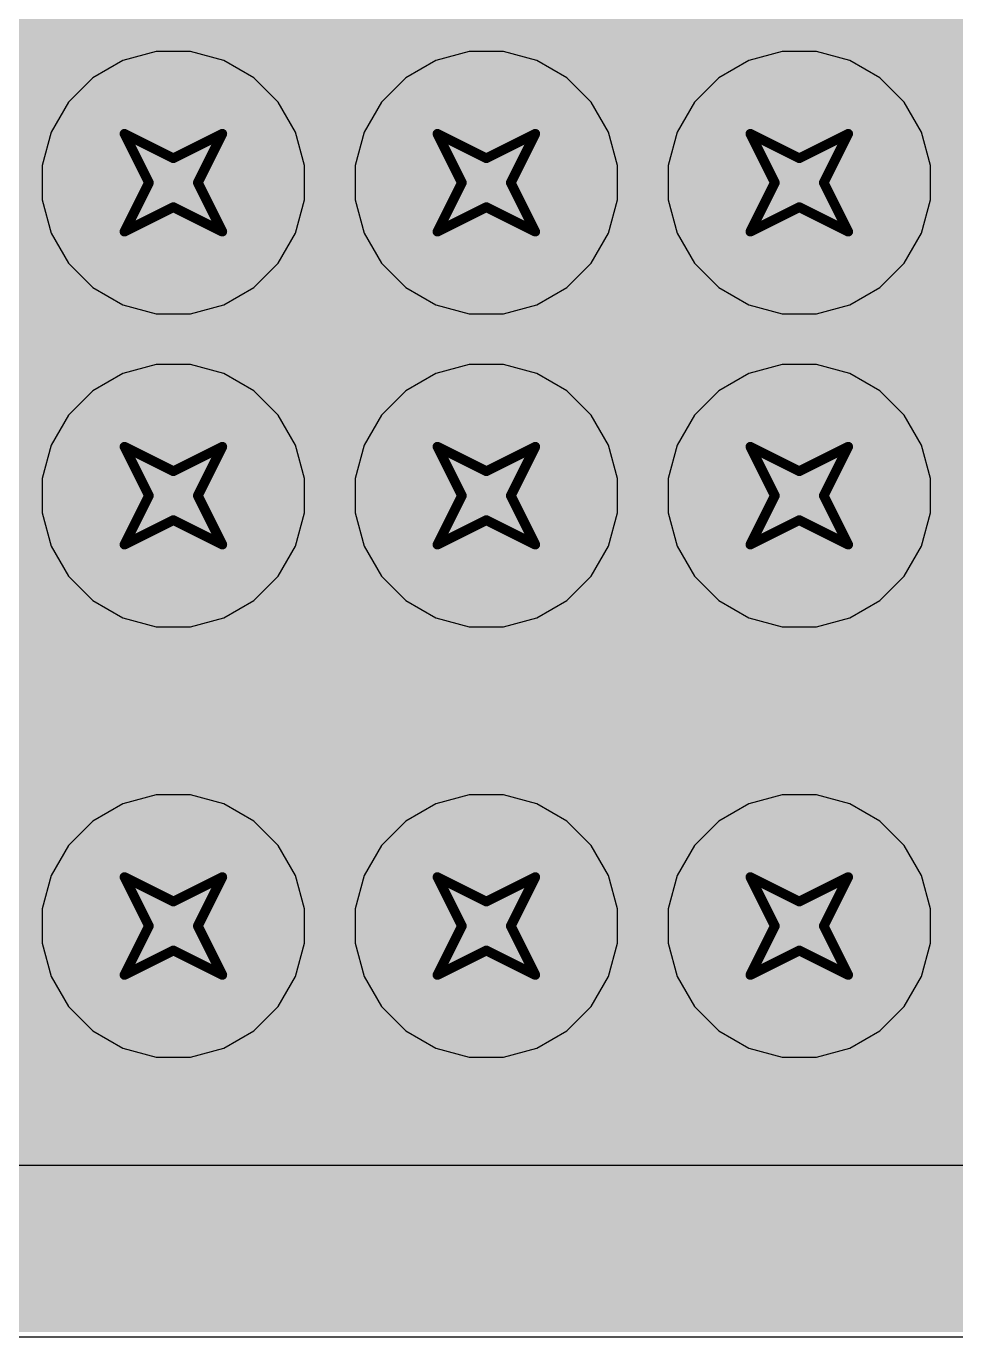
# Model space of a CAD drawing. Header units: inches. Extents: x -36 to 349, y -11 to 240.
# Drawn here: x 103.79 to 108.62, y 20.42 to 27.23 of the extents above; entities that cross this region are included whole.
import ezdxf

# ---------------------------------------------------------------- set-up
doc = ezdxf.new("R2010")
doc.units = ezdxf.units.IN
for name, color, linetype in [('Bottom Layer', 5, 'Continuous'), ('Drill Drawing', 1, 'Continuous'), ('Layer 1', 16, 'Continuous'), ('Layer 2', 76, 'Continuous'), ('Top Layer', 1, 'Continuous'), ('Via Holes', 16, 'Continuous')]:
    doc.layers.add(name, color=color, linetype=linetype)

msp = doc.modelspace()

# ---------------------------------------------------------------- hatches: boundary and pattern name
at = {"layer": 'Bottom Layer'}
h = msp.add_hatch(color=5, dxfattribs=at)
edge = h.paths.add_edge_path()
edge.add_arc((104.5554, 26.416), 0.3, 0, 360)
h = msp.add_hatch(color=5, dxfattribs=at)
edge = h.paths.add_edge_path()
edge.add_arc((106.181, 26.416), 0.3, 0, 360)
h = msp.add_hatch(color=5, dxfattribs=at)
edge = h.paths.add_edge_path()
edge.add_arc((107.8066, 26.416), 0.3, 0, 360)
h = msp.add_hatch(color=5, dxfattribs=at)
edge = h.paths.add_edge_path()
edge.add_arc((104.5554, 24.7904), 0.3, 0, 360)
h = msp.add_hatch(color=5, dxfattribs=at)
edge = h.paths.add_edge_path()
edge.add_arc((106.181, 24.7904), 0.3, 0, 360)
h = msp.add_hatch(color=5, dxfattribs=at)
edge = h.paths.add_edge_path()
edge.add_arc((107.8066, 24.7904), 0.3, 0, 360)
h = msp.add_hatch(color=5, dxfattribs=at)
edge = h.paths.add_edge_path()
edge.add_arc((104.5554, 22.5552), 0.3, 0, 360)
h = msp.add_hatch(color=5, dxfattribs=at)
edge = h.paths.add_edge_path()
edge.add_arc((106.181, 22.5552), 0.3, 0, 360)
h = msp.add_hatch(color=5, dxfattribs=at)
edge = h.paths.add_edge_path()
edge.add_arc((107.8066, 22.5552), 0.3, 0, 360)
at = {"layer": 'Layer 1'}
h = msp.add_hatch(color=16, dxfattribs=at)
edge = h.paths.add_edge_path()
edge.add_arc((104.5554, 26.416), 0.3, 0, 360)
h = msp.add_hatch(color=16, dxfattribs=at)
edge = h.paths.add_edge_path()
edge.add_arc((106.181, 26.416), 0.3, 0, 360)
h = msp.add_hatch(color=16, dxfattribs=at)
edge = h.paths.add_edge_path()
edge.add_arc((107.8066, 26.416), 0.3, 0, 360)
h = msp.add_hatch(color=16, dxfattribs=at)
edge = h.paths.add_edge_path()
edge.add_arc((104.5554, 24.7904), 0.3, 0, 360)
h = msp.add_hatch(color=16, dxfattribs=at)
edge = h.paths.add_edge_path()
edge.add_arc((106.181, 24.7904), 0.3, 0, 360)
h = msp.add_hatch(color=16, dxfattribs=at)
edge = h.paths.add_edge_path()
edge.add_arc((107.8066, 24.7904), 0.3, 0, 360)
h = msp.add_hatch(color=16, dxfattribs=at)
edge = h.paths.add_edge_path()
edge.add_arc((104.5554, 22.5552), 0.3, 0, 360)
h = msp.add_hatch(color=16, dxfattribs=at)
edge = h.paths.add_edge_path()
edge.add_arc((106.181, 22.5552), 0.3, 0, 360)
h = msp.add_hatch(color=16, dxfattribs=at)
edge = h.paths.add_edge_path()
edge.add_arc((107.8066, 22.5552), 0.3, 0, 360)
at = {"layer": 'Layer 2'}
h = msp.add_hatch(color=76, dxfattribs=at)
edge = h.paths.add_edge_path()
edge.add_arc((104.5554, 26.416), 0.3, 0, 360)
h = msp.add_hatch(color=76, dxfattribs=at)
edge = h.paths.add_edge_path()
edge.add_arc((106.181, 26.416), 0.3, 0, 360)
h = msp.add_hatch(color=76, dxfattribs=at)
edge = h.paths.add_edge_path()
edge.add_arc((107.8066, 26.416), 0.3, 0, 360)
h = msp.add_hatch(color=76, dxfattribs=at)
edge = h.paths.add_edge_path()
edge.add_arc((104.5554, 24.7904), 0.3, 0, 360)
h = msp.add_hatch(color=76, dxfattribs=at)
edge = h.paths.add_edge_path()
edge.add_arc((106.181, 24.7904), 0.3, 0, 360)
h = msp.add_hatch(color=76, dxfattribs=at)
edge = h.paths.add_edge_path()
edge.add_arc((107.8066, 24.7904), 0.3, 0, 360)
h = msp.add_hatch(color=76, dxfattribs=at)
edge = h.paths.add_edge_path()
edge.add_arc((104.5554, 22.5552), 0.3, 0, 360)
h = msp.add_hatch(color=76, dxfattribs=at)
edge = h.paths.add_edge_path()
edge.add_arc((106.181, 22.5552), 0.3, 0, 360)
h = msp.add_hatch(color=76, dxfattribs=at)
edge = h.paths.add_edge_path()
edge.add_arc((107.8066, 22.5552), 0.3, 0, 360)
at = {"layer": 'Top Layer'}
msp.add_hatch(color=1, dxfattribs=at).paths.add_polyline_path([(99.7548, 20.447), (113.6232, 20.447), (113.6232, 32.3342), (99.7548, 32.3342)])
h = msp.add_hatch(color=1, dxfattribs=at)
edge = h.paths.add_edge_path()
edge.add_arc((104.5554, 26.416), 0.3, 0, 360)
h = msp.add_hatch(color=1, dxfattribs=at)
edge = h.paths.add_edge_path()
edge.add_arc((106.181, 26.416), 0.3, 0, 360)
h = msp.add_hatch(color=1, dxfattribs=at)
edge = h.paths.add_edge_path()
edge.add_arc((107.8066, 26.416), 0.3, 0, 360)
h = msp.add_hatch(color=1, dxfattribs=at)
edge = h.paths.add_edge_path()
edge.add_arc((104.5554, 24.7904), 0.3, 0, 360)
h = msp.add_hatch(color=1, dxfattribs=at)
edge = h.paths.add_edge_path()
edge.add_arc((106.181, 24.7904), 0.3, 0, 360)
h = msp.add_hatch(color=1, dxfattribs=at)
edge = h.paths.add_edge_path()
edge.add_arc((107.8066, 24.7904), 0.3, 0, 360)
h = msp.add_hatch(color=1, dxfattribs=at)
edge = h.paths.add_edge_path()
edge.add_arc((104.5554, 22.5552), 0.3, 0, 360)
h = msp.add_hatch(color=1, dxfattribs=at)
edge = h.paths.add_edge_path()
edge.add_arc((106.181, 22.5552), 0.3, 0, 360)
h = msp.add_hatch(color=1, dxfattribs=at)
edge = h.paths.add_edge_path()
edge.add_arc((107.8066, 22.5552), 0.3, 0, 360)
at = {"layer": 'Via Holes'}
h = msp.add_hatch(color=7, dxfattribs=at)
edge = h.paths.add_edge_path()
edge.add_arc((104.5554, 26.416), 0.15, 0, 360)
h = msp.add_hatch(color=7, dxfattribs=at)
edge = h.paths.add_edge_path()
edge.add_arc((106.181, 26.416), 0.15, 0, 360)
h = msp.add_hatch(color=7, dxfattribs=at)
edge = h.paths.add_edge_path()
edge.add_arc((107.8066, 26.416), 0.15, 0, 360)
h = msp.add_hatch(color=7, dxfattribs=at)
edge = h.paths.add_edge_path()
edge.add_arc((104.5554, 24.7904), 0.15, 0, 360)
h = msp.add_hatch(color=7, dxfattribs=at)
edge = h.paths.add_edge_path()
edge.add_arc((106.181, 24.7904), 0.15, 0, 360)
h = msp.add_hatch(color=7, dxfattribs=at)
edge = h.paths.add_edge_path()
edge.add_arc((107.8066, 24.7904), 0.15, 0, 360)
h = msp.add_hatch(color=7, dxfattribs=at)
edge = h.paths.add_edge_path()
edge.add_arc((104.5554, 22.5552), 0.15, 0, 360)
h = msp.add_hatch(color=7, dxfattribs=at)
edge = h.paths.add_edge_path()
edge.add_arc((106.181, 22.5552), 0.15, 0, 360)
h = msp.add_hatch(color=7, dxfattribs=at)
edge = h.paths.add_edge_path()
edge.add_arc((107.8066, 22.5552), 0.15, 0, 360)

# ---------------------------------------------------------------- linework, layer by layer
at = {"layer": 'Drill Drawing'}
for points in [[(104.3014, 26.67, 0.0508, 0.0508, 0), (104.5554, 26.543, 0.0508, 0.0508, 0)], [(104.3014, 26.67, 0.0508, 0.0508, 0), (104.4284, 26.416, 0.0508, 0.0508, 0)], [(104.5554, 26.543, 0.0508, 0.0508, 0), (104.8094, 26.67, 0.0508, 0.0508, 0)], [(104.6824, 26.416, 0.0508, 0.0508, 0), (104.8094, 26.67, 0.0508, 0.0508, 0)], [(105.927, 26.67, 0.0508, 0.0508, 0), (106.181, 26.543, 0.0508, 0.0508, 0)], [(105.927, 26.67, 0.0508, 0.0508, 0), (106.054, 26.416, 0.0508, 0.0508, 0)], [(106.181, 26.543, 0.0508, 0.0508, 0), (106.435, 26.67, 0.0508, 0.0508, 0)], [(106.308, 26.416, 0.0508, 0.0508, 0), (106.435, 26.67, 0.0508, 0.0508, 0)], [(107.5526, 26.67, 0.0508, 0.0508, 0), (107.8066, 26.543, 0.0508, 0.0508, 0)], [(107.5526, 26.67, 0.0508, 0.0508, 0), (107.6796, 26.416, 0.0508, 0.0508, 0)], [(107.8066, 26.543, 0.0508, 0.0508, 0), (108.0606, 26.67, 0.0508, 0.0508, 0)], [(107.9336, 26.416, 0.0508, 0.0508, 0), (108.0606, 26.67, 0.0508, 0.0508, 0)], [(104.3014, 26.162, 0.0508, 0.0508, 0), (104.4284, 26.416, 0.0508, 0.0508, 0)], [(104.6824, 26.416, 0.0508, 0.0508, 0), (104.8094, 26.162, 0.0508, 0.0508, 0)], [(105.927, 26.162, 0.0508, 0.0508, 0), (106.054, 26.416, 0.0508, 0.0508, 0)], [(106.308, 26.416, 0.0508, 0.0508, 0), (106.435, 26.162, 0.0508, 0.0508, 0)], [(107.5526, 26.162, 0.0508, 0.0508, 0), (107.6796, 26.416, 0.0508, 0.0508, 0)], [(107.9336, 26.416, 0.0508, 0.0508, 0), (108.0606, 26.162, 0.0508, 0.0508, 0)], [(104.3014, 26.162, 0.0508, 0.0508, 0), (104.5554, 26.289, 0.0508, 0.0508, 0)], [(104.5554, 26.289, 0.0508, 0.0508, 0), (104.8094, 26.162, 0.0508, 0.0508, 0)], [(105.927, 26.162, 0.0508, 0.0508, 0), (106.181, 26.289, 0.0508, 0.0508, 0)], [(106.181, 26.289, 0.0508, 0.0508, 0), (106.435, 26.162, 0.0508, 0.0508, 0)], [(107.5526, 26.162, 0.0508, 0.0508, 0), (107.8066, 26.289, 0.0508, 0.0508, 0)], [(107.8066, 26.289, 0.0508, 0.0508, 0), (108.0606, 26.162, 0.0508, 0.0508, 0)], [(104.3014, 25.0444, 0.0508, 0.0508, 0), (104.5554, 24.9174, 0.0508, 0.0508, 0)], [(104.3014, 25.0444, 0.0508, 0.0508, 0), (104.4284, 24.7904, 0.0508, 0.0508, 0)], [(104.5554, 24.9174, 0.0508, 0.0508, 0), (104.8094, 25.0444, 0.0508, 0.0508, 0)], [(104.6824, 24.7904, 0.0508, 0.0508, 0), (104.8094, 25.0444, 0.0508, 0.0508, 0)], [(105.927, 25.0444, 0.0508, 0.0508, 0), (106.181, 24.9174, 0.0508, 0.0508, 0)], [(105.927, 25.0444, 0.0508, 0.0508, 0), (106.054, 24.7904, 0.0508, 0.0508, 0)], [(106.181, 24.9174, 0.0508, 0.0508, 0), (106.435, 25.0444, 0.0508, 0.0508, 0)], [(106.308, 24.7904, 0.0508, 0.0508, 0), (106.435, 25.0444, 0.0508, 0.0508, 0)], [(107.5526, 25.0444, 0.0508, 0.0508, 0), (107.8066, 24.9174, 0.0508, 0.0508, 0)], [(107.5526, 25.0444, 0.0508, 0.0508, 0), (107.6796, 24.7904, 0.0508, 0.0508, 0)], [(107.8066, 24.9174, 0.0508, 0.0508, 0), (108.0606, 25.0444, 0.0508, 0.0508, 0)], [(107.9336, 24.7904, 0.0508, 0.0508, 0), (108.0606, 25.0444, 0.0508, 0.0508, 0)], [(104.3014, 24.5364, 0.0508, 0.0508, 0), (104.4284, 24.7904, 0.0508, 0.0508, 0)], [(104.6824, 24.7904, 0.0508, 0.0508, 0), (104.8094, 24.5364, 0.0508, 0.0508, 0)], [(105.927, 24.5364, 0.0508, 0.0508, 0), (106.054, 24.7904, 0.0508, 0.0508, 0)], [(106.308, 24.7904, 0.0508, 0.0508, 0), (106.435, 24.5364, 0.0508, 0.0508, 0)], [(107.5526, 24.5364, 0.0508, 0.0508, 0), (107.6796, 24.7904, 0.0508, 0.0508, 0)], [(107.9336, 24.7904, 0.0508, 0.0508, 0), (108.0606, 24.5364, 0.0508, 0.0508, 0)], [(104.3014, 24.5364, 0.0508, 0.0508, 0), (104.5554, 24.6634, 0.0508, 0.0508, 0)], [(104.5554, 24.6634, 0.0508, 0.0508, 0), (104.8094, 24.5364, 0.0508, 0.0508, 0)], [(105.927, 24.5364, 0.0508, 0.0508, 0), (106.181, 24.6634, 0.0508, 0.0508, 0)], [(106.181, 24.6634, 0.0508, 0.0508, 0), (106.435, 24.5364, 0.0508, 0.0508, 0)], [(107.5526, 24.5364, 0.0508, 0.0508, 0), (107.8066, 24.6634, 0.0508, 0.0508, 0)], [(107.8066, 24.6634, 0.0508, 0.0508, 0), (108.0606, 24.5364, 0.0508, 0.0508, 0)], [(104.3014, 22.8092, 0.0508, 0.0508, 0), (104.5554, 22.6822, 0.0508, 0.0508, 0)], [(104.3014, 22.8092, 0.0508, 0.0508, 0), (104.4284, 22.5552, 0.0508, 0.0508, 0)], [(104.5554, 22.6822, 0.0508, 0.0508, 0), (104.8094, 22.8092, 0.0508, 0.0508, 0)], [(104.6824, 22.5552, 0.0508, 0.0508, 0), (104.8094, 22.8092, 0.0508, 0.0508, 0)], [(105.927, 22.8092, 0.0508, 0.0508, 0), (106.181, 22.6822, 0.0508, 0.0508, 0)], [(105.927, 22.8092, 0.0508, 0.0508, 0), (106.054, 22.5552, 0.0508, 0.0508, 0)], [(106.181, 22.6822, 0.0508, 0.0508, 0), (106.435, 22.8092, 0.0508, 0.0508, 0)], [(106.308, 22.5552, 0.0508, 0.0508, 0), (106.435, 22.8092, 0.0508, 0.0508, 0)], [(107.5526, 22.8092, 0.0508, 0.0508, 0), (107.8066, 22.6822, 0.0508, 0.0508, 0)], [(107.5526, 22.8092, 0.0508, 0.0508, 0), (107.6796, 22.5552, 0.0508, 0.0508, 0)], [(107.8066, 22.6822, 0.0508, 0.0508, 0), (108.0606, 22.8092, 0.0508, 0.0508, 0)], [(107.9336, 22.5552, 0.0508, 0.0508, 0), (108.0606, 22.8092, 0.0508, 0.0508, 0)], [(104.3014, 22.3012, 0.0508, 0.0508, 0), (104.4284, 22.5552, 0.0508, 0.0508, 0)], [(104.6824, 22.5552, 0.0508, 0.0508, 0), (104.8094, 22.3012, 0.0508, 0.0508, 0)], [(105.927, 22.3012, 0.0508, 0.0508, 0), (106.054, 22.5552, 0.0508, 0.0508, 0)], [(106.308, 22.5552, 0.0508, 0.0508, 0), (106.435, 22.3012, 0.0508, 0.0508, 0)], [(107.5526, 22.3012, 0.0508, 0.0508, 0), (107.6796, 22.5552, 0.0508, 0.0508, 0)], [(107.9336, 22.5552, 0.0508, 0.0508, 0), (108.0606, 22.3012, 0.0508, 0.0508, 0)], [(104.3014, 22.3012, 0.0508, 0.0508, 0), (104.5554, 22.4282, 0.0508, 0.0508, 0)], [(104.5554, 22.4282, 0.0508, 0.0508, 0), (104.8094, 22.3012, 0.0508, 0.0508, 0)], [(105.927, 22.3012, 0.0508, 0.0508, 0), (106.181, 22.4282, 0.0508, 0.0508, 0)], [(106.181, 22.4282, 0.0508, 0.0508, 0), (106.435, 22.3012, 0.0508, 0.0508, 0)], [(107.5526, 22.3012, 0.0508, 0.0508, 0), (107.8066, 22.4282, 0.0508, 0.0508, 0)], [(107.8066, 22.4282, 0.0508, 0.0508, 0), (108.0606, 22.3012, 0.0508, 0.0508, 0)]]:
    msp.add_lwpolyline(points, format="xyseb", dxfattribs=at)
for points in [[(104.2887, 26.67, 0.0254, 0.0254, 1), (104.3141, 26.67, 0.0254, 0.0254, 1)], [(104.2887, 26.67, 0.0254, 0.0254, 1), (104.3141, 26.67, 0.0254, 0.0254, 1)], [(104.7967, 26.67, 0.0254, 0.0254, 1), (104.8221, 26.67, 0.0254, 0.0254, 1)], [(104.7967, 26.67, 0.0254, 0.0254, 1), (104.8221, 26.67, 0.0254, 0.0254, 1)], [(105.9143, 26.67, 0.0254, 0.0254, 1), (105.9397, 26.67, 0.0254, 0.0254, 1)], [(105.9143, 26.67, 0.0254, 0.0254, 1), (105.9397, 26.67, 0.0254, 0.0254, 1)], [(106.4223, 26.67, 0.0254, 0.0254, 1), (106.4477, 26.67, 0.0254, 0.0254, 1)], [(106.4223, 26.67, 0.0254, 0.0254, 1), (106.4477, 26.67, 0.0254, 0.0254, 1)], [(107.5399, 26.67, 0.0254, 0.0254, 1), (107.5653, 26.67, 0.0254, 0.0254, 1)], [(107.5399, 26.67, 0.0254, 0.0254, 1), (107.5653, 26.67, 0.0254, 0.0254, 1)], [(108.0479, 26.67, 0.0254, 0.0254, 1), (108.0733, 26.67, 0.0254, 0.0254, 1)], [(108.0479, 26.67, 0.0254, 0.0254, 1), (108.0733, 26.67, 0.0254, 0.0254, 1)], [(104.5427, 26.543, 0.0254, 0.0254, 1), (104.5681, 26.543, 0.0254, 0.0254, 1)], [(104.5427, 26.543, 0.0254, 0.0254, 1), (104.5681, 26.543, 0.0254, 0.0254, 1)], [(106.1683, 26.543, 0.0254, 0.0254, 1), (106.1937, 26.543, 0.0254, 0.0254, 1)], [(106.1683, 26.543, 0.0254, 0.0254, 1), (106.1937, 26.543, 0.0254, 0.0254, 1)], [(107.7939, 26.543, 0.0254, 0.0254, 1), (107.8193, 26.543, 0.0254, 0.0254, 1)], [(107.7939, 26.543, 0.0254, 0.0254, 1), (107.8193, 26.543, 0.0254, 0.0254, 1)], [(104.4157, 26.416, 0.0254, 0.0254, 1), (104.4411, 26.416, 0.0254, 0.0254, 1)], [(104.4157, 26.416, 0.0254, 0.0254, 1), (104.4411, 26.416, 0.0254, 0.0254, 1)], [(104.6697, 26.416, 0.0254, 0.0254, 1), (104.6951, 26.416, 0.0254, 0.0254, 1)], [(104.6697, 26.416, 0.0254, 0.0254, 1), (104.6951, 26.416, 0.0254, 0.0254, 1)], [(106.0413, 26.416, 0.0254, 0.0254, 1), (106.0667, 26.416, 0.0254, 0.0254, 1)], [(106.0413, 26.416, 0.0254, 0.0254, 1), (106.0667, 26.416, 0.0254, 0.0254, 1)], [(106.2953, 26.416, 0.0254, 0.0254, 1), (106.3207, 26.416, 0.0254, 0.0254, 1)], [(106.2953, 26.416, 0.0254, 0.0254, 1), (106.3207, 26.416, 0.0254, 0.0254, 1)], [(107.6669, 26.416, 0.0254, 0.0254, 1), (107.6923, 26.416, 0.0254, 0.0254, 1)], [(107.6669, 26.416, 0.0254, 0.0254, 1), (107.6923, 26.416, 0.0254, 0.0254, 1)], [(107.9209, 26.416, 0.0254, 0.0254, 1), (107.9463, 26.416, 0.0254, 0.0254, 1)], [(107.9209, 26.416, 0.0254, 0.0254, 1), (107.9463, 26.416, 0.0254, 0.0254, 1)], [(104.5427, 26.289, 0.0254, 0.0254, 1), (104.5681, 26.289, 0.0254, 0.0254, 1)], [(104.5427, 26.289, 0.0254, 0.0254, 1), (104.5681, 26.289, 0.0254, 0.0254, 1)], [(106.1683, 26.289, 0.0254, 0.0254, 1), (106.1937, 26.289, 0.0254, 0.0254, 1)], [(106.1683, 26.289, 0.0254, 0.0254, 1), (106.1937, 26.289, 0.0254, 0.0254, 1)], [(107.7939, 26.289, 0.0254, 0.0254, 1), (107.8193, 26.289, 0.0254, 0.0254, 1)], [(107.7939, 26.289, 0.0254, 0.0254, 1), (107.8193, 26.289, 0.0254, 0.0254, 1)], [(104.2887, 26.162, 0.0254, 0.0254, 1), (104.3141, 26.162, 0.0254, 0.0254, 1)], [(104.2887, 26.162, 0.0254, 0.0254, 1), (104.3141, 26.162, 0.0254, 0.0254, 1)], [(104.7967, 26.162, 0.0254, 0.0254, 1), (104.8221, 26.162, 0.0254, 0.0254, 1)], [(104.7967, 26.162, 0.0254, 0.0254, 1), (104.8221, 26.162, 0.0254, 0.0254, 1)], [(105.9143, 26.162, 0.0254, 0.0254, 1), (105.9397, 26.162, 0.0254, 0.0254, 1)], [(105.9143, 26.162, 0.0254, 0.0254, 1), (105.9397, 26.162, 0.0254, 0.0254, 1)], [(106.4223, 26.162, 0.0254, 0.0254, 1), (106.4477, 26.162, 0.0254, 0.0254, 1)], [(106.4223, 26.162, 0.0254, 0.0254, 1), (106.4477, 26.162, 0.0254, 0.0254, 1)], [(107.5399, 26.162, 0.0254, 0.0254, 1), (107.5653, 26.162, 0.0254, 0.0254, 1)], [(107.5399, 26.162, 0.0254, 0.0254, 1), (107.5653, 26.162, 0.0254, 0.0254, 1)], [(108.0479, 26.162, 0.0254, 0.0254, 1), (108.0733, 26.162, 0.0254, 0.0254, 1)], [(108.0479, 26.162, 0.0254, 0.0254, 1), (108.0733, 26.162, 0.0254, 0.0254, 1)], [(104.2887, 25.0444, 0.0254, 0.0254, 1), (104.3141, 25.0444, 0.0254, 0.0254, 1)], [(104.2887, 25.0444, 0.0254, 0.0254, 1), (104.3141, 25.0444, 0.0254, 0.0254, 1)], [(104.7967, 25.0444, 0.0254, 0.0254, 1), (104.8221, 25.0444, 0.0254, 0.0254, 1)], [(104.7967, 25.0444, 0.0254, 0.0254, 1), (104.8221, 25.0444, 0.0254, 0.0254, 1)], [(105.9143, 25.0444, 0.0254, 0.0254, 1), (105.9397, 25.0444, 0.0254, 0.0254, 1)], [(105.9143, 25.0444, 0.0254, 0.0254, 1), (105.9397, 25.0444, 0.0254, 0.0254, 1)], [(106.4223, 25.0444, 0.0254, 0.0254, 1), (106.4477, 25.0444, 0.0254, 0.0254, 1)], [(106.4223, 25.0444, 0.0254, 0.0254, 1), (106.4477, 25.0444, 0.0254, 0.0254, 1)], [(107.5399, 25.0444, 0.0254, 0.0254, 1), (107.5653, 25.0444, 0.0254, 0.0254, 1)], [(107.5399, 25.0444, 0.0254, 0.0254, 1), (107.5653, 25.0444, 0.0254, 0.0254, 1)], [(108.0479, 25.0444, 0.0254, 0.0254, 1), (108.0733, 25.0444, 0.0254, 0.0254, 1)], [(108.0479, 25.0444, 0.0254, 0.0254, 1), (108.0733, 25.0444, 0.0254, 0.0254, 1)], [(104.5427, 24.9174, 0.0254, 0.0254, 1), (104.5681, 24.9174, 0.0254, 0.0254, 1)], [(104.5427, 24.9174, 0.0254, 0.0254, 1), (104.5681, 24.9174, 0.0254, 0.0254, 1)], [(106.1683, 24.9174, 0.0254, 0.0254, 1), (106.1937, 24.9174, 0.0254, 0.0254, 1)], [(106.1683, 24.9174, 0.0254, 0.0254, 1), (106.1937, 24.9174, 0.0254, 0.0254, 1)], [(107.7939, 24.9174, 0.0254, 0.0254, 1), (107.8193, 24.9174, 0.0254, 0.0254, 1)], [(107.7939, 24.9174, 0.0254, 0.0254, 1), (107.8193, 24.9174, 0.0254, 0.0254, 1)], [(104.4157, 24.7904, 0.0254, 0.0254, 1), (104.4411, 24.7904, 0.0254, 0.0254, 1)], [(104.4157, 24.7904, 0.0254, 0.0254, 1), (104.4411, 24.7904, 0.0254, 0.0254, 1)], [(104.6697, 24.7904, 0.0254, 0.0254, 1), (104.6951, 24.7904, 0.0254, 0.0254, 1)], [(104.6697, 24.7904, 0.0254, 0.0254, 1), (104.6951, 24.7904, 0.0254, 0.0254, 1)], [(106.0413, 24.7904, 0.0254, 0.0254, 1), (106.0667, 24.7904, 0.0254, 0.0254, 1)], [(106.0413, 24.7904, 0.0254, 0.0254, 1), (106.0667, 24.7904, 0.0254, 0.0254, 1)], [(106.2953, 24.7904, 0.0254, 0.0254, 1), (106.3207, 24.7904, 0.0254, 0.0254, 1)], [(106.2953, 24.7904, 0.0254, 0.0254, 1), (106.3207, 24.7904, 0.0254, 0.0254, 1)], [(107.6669, 24.7904, 0.0254, 0.0254, 1), (107.6923, 24.7904, 0.0254, 0.0254, 1)], [(107.6669, 24.7904, 0.0254, 0.0254, 1), (107.6923, 24.7904, 0.0254, 0.0254, 1)], [(107.9209, 24.7904, 0.0254, 0.0254, 1), (107.9463, 24.7904, 0.0254, 0.0254, 1)], [(107.9209, 24.7904, 0.0254, 0.0254, 1), (107.9463, 24.7904, 0.0254, 0.0254, 1)], [(104.5427, 24.6634, 0.0254, 0.0254, 1), (104.5681, 24.6634, 0.0254, 0.0254, 1)], [(104.5427, 24.6634, 0.0254, 0.0254, 1), (104.5681, 24.6634, 0.0254, 0.0254, 1)], [(106.1683, 24.6634, 0.0254, 0.0254, 1), (106.1937, 24.6634, 0.0254, 0.0254, 1)], [(106.1683, 24.6634, 0.0254, 0.0254, 1), (106.1937, 24.6634, 0.0254, 0.0254, 1)], [(107.7939, 24.6634, 0.0254, 0.0254, 1), (107.8193, 24.6634, 0.0254, 0.0254, 1)], [(107.7939, 24.6634, 0.0254, 0.0254, 1), (107.8193, 24.6634, 0.0254, 0.0254, 1)], [(104.2887, 24.5364, 0.0254, 0.0254, 1), (104.3141, 24.5364, 0.0254, 0.0254, 1)], [(104.2887, 24.5364, 0.0254, 0.0254, 1), (104.3141, 24.5364, 0.0254, 0.0254, 1)], [(104.7967, 24.5364, 0.0254, 0.0254, 1), (104.8221, 24.5364, 0.0254, 0.0254, 1)], [(104.7967, 24.5364, 0.0254, 0.0254, 1), (104.8221, 24.5364, 0.0254, 0.0254, 1)], [(105.9143, 24.5364, 0.0254, 0.0254, 1), (105.9397, 24.5364, 0.0254, 0.0254, 1)], [(105.9143, 24.5364, 0.0254, 0.0254, 1), (105.9397, 24.5364, 0.0254, 0.0254, 1)], [(106.4223, 24.5364, 0.0254, 0.0254, 1), (106.4477, 24.5364, 0.0254, 0.0254, 1)], [(106.4223, 24.5364, 0.0254, 0.0254, 1), (106.4477, 24.5364, 0.0254, 0.0254, 1)], [(107.5399, 24.5364, 0.0254, 0.0254, 1), (107.5653, 24.5364, 0.0254, 0.0254, 1)], [(107.5399, 24.5364, 0.0254, 0.0254, 1), (107.5653, 24.5364, 0.0254, 0.0254, 1)], [(108.0479, 24.5364, 0.0254, 0.0254, 1), (108.0733, 24.5364, 0.0254, 0.0254, 1)], [(108.0479, 24.5364, 0.0254, 0.0254, 1), (108.0733, 24.5364, 0.0254, 0.0254, 1)], [(104.2887, 22.8092, 0.0254, 0.0254, 1), (104.3141, 22.8092, 0.0254, 0.0254, 1)], [(104.2887, 22.8092, 0.0254, 0.0254, 1), (104.3141, 22.8092, 0.0254, 0.0254, 1)], [(104.7967, 22.8092, 0.0254, 0.0254, 1), (104.8221, 22.8092, 0.0254, 0.0254, 1)], [(104.7967, 22.8092, 0.0254, 0.0254, 1), (104.8221, 22.8092, 0.0254, 0.0254, 1)], [(105.9143, 22.8092, 0.0254, 0.0254, 1), (105.9397, 22.8092, 0.0254, 0.0254, 1)], [(105.9143, 22.8092, 0.0254, 0.0254, 1), (105.9397, 22.8092, 0.0254, 0.0254, 1)], [(106.4223, 22.8092, 0.0254, 0.0254, 1), (106.4477, 22.8092, 0.0254, 0.0254, 1)], [(106.4223, 22.8092, 0.0254, 0.0254, 1), (106.4477, 22.8092, 0.0254, 0.0254, 1)], [(107.5399, 22.8092, 0.0254, 0.0254, 1), (107.5653, 22.8092, 0.0254, 0.0254, 1)], [(107.5399, 22.8092, 0.0254, 0.0254, 1), (107.5653, 22.8092, 0.0254, 0.0254, 1)], [(108.0479, 22.8092, 0.0254, 0.0254, 1), (108.0733, 22.8092, 0.0254, 0.0254, 1)], [(108.0479, 22.8092, 0.0254, 0.0254, 1), (108.0733, 22.8092, 0.0254, 0.0254, 1)], [(104.5427, 22.6822, 0.0254, 0.0254, 1), (104.5681, 22.6822, 0.0254, 0.0254, 1)], [(104.5427, 22.6822, 0.0254, 0.0254, 1), (104.5681, 22.6822, 0.0254, 0.0254, 1)], [(106.1683, 22.6822, 0.0254, 0.0254, 1), (106.1937, 22.6822, 0.0254, 0.0254, 1)], [(106.1683, 22.6822, 0.0254, 0.0254, 1), (106.1937, 22.6822, 0.0254, 0.0254, 1)], [(107.7939, 22.6822, 0.0254, 0.0254, 1), (107.8193, 22.6822, 0.0254, 0.0254, 1)], [(107.7939, 22.6822, 0.0254, 0.0254, 1), (107.8193, 22.6822, 0.0254, 0.0254, 1)], [(104.4157, 22.5552, 0.0254, 0.0254, 1), (104.4411, 22.5552, 0.0254, 0.0254, 1)], [(104.4157, 22.5552, 0.0254, 0.0254, 1), (104.4411, 22.5552, 0.0254, 0.0254, 1)], [(104.6697, 22.5552, 0.0254, 0.0254, 1), (104.6951, 22.5552, 0.0254, 0.0254, 1)], [(104.6697, 22.5552, 0.0254, 0.0254, 1), (104.6951, 22.5552, 0.0254, 0.0254, 1)], [(106.0413, 22.5552, 0.0254, 0.0254, 1), (106.0667, 22.5552, 0.0254, 0.0254, 1)], [(106.0413, 22.5552, 0.0254, 0.0254, 1), (106.0667, 22.5552, 0.0254, 0.0254, 1)], [(106.2953, 22.5552, 0.0254, 0.0254, 1), (106.3207, 22.5552, 0.0254, 0.0254, 1)], [(106.2953, 22.5552, 0.0254, 0.0254, 1), (106.3207, 22.5552, 0.0254, 0.0254, 1)], [(107.6669, 22.5552, 0.0254, 0.0254, 1), (107.6923, 22.5552, 0.0254, 0.0254, 1)], [(107.6669, 22.5552, 0.0254, 0.0254, 1), (107.6923, 22.5552, 0.0254, 0.0254, 1)], [(107.9209, 22.5552, 0.0254, 0.0254, 1), (107.9463, 22.5552, 0.0254, 0.0254, 1)], [(107.9209, 22.5552, 0.0254, 0.0254, 1), (107.9463, 22.5552, 0.0254, 0.0254, 1)], [(104.5427, 22.4282, 0.0254, 0.0254, 1), (104.5681, 22.4282, 0.0254, 0.0254, 1)], [(104.5427, 22.4282, 0.0254, 0.0254, 1), (104.5681, 22.4282, 0.0254, 0.0254, 1)], [(106.1683, 22.4282, 0.0254, 0.0254, 1), (106.1937, 22.4282, 0.0254, 0.0254, 1)], [(106.1683, 22.4282, 0.0254, 0.0254, 1), (106.1937, 22.4282, 0.0254, 0.0254, 1)], [(107.7939, 22.4282, 0.0254, 0.0254, 1), (107.8193, 22.4282, 0.0254, 0.0254, 1)], [(107.7939, 22.4282, 0.0254, 0.0254, 1), (107.8193, 22.4282, 0.0254, 0.0254, 1)], [(104.2887, 22.3012, 0.0254, 0.0254, 1), (104.3141, 22.3012, 0.0254, 0.0254, 1)], [(104.2887, 22.3012, 0.0254, 0.0254, 1), (104.3141, 22.3012, 0.0254, 0.0254, 1)], [(104.7967, 22.3012, 0.0254, 0.0254, 1), (104.8221, 22.3012, 0.0254, 0.0254, 1)], [(104.7967, 22.3012, 0.0254, 0.0254, 1), (104.8221, 22.3012, 0.0254, 0.0254, 1)], [(105.9143, 22.3012, 0.0254, 0.0254, 1), (105.9397, 22.3012, 0.0254, 0.0254, 1)], [(105.9143, 22.3012, 0.0254, 0.0254, 1), (105.9397, 22.3012, 0.0254, 0.0254, 1)], [(106.4223, 22.3012, 0.0254, 0.0254, 1), (106.4477, 22.3012, 0.0254, 0.0254, 1)], [(106.4223, 22.3012, 0.0254, 0.0254, 1), (106.4477, 22.3012, 0.0254, 0.0254, 1)], [(107.5399, 22.3012, 0.0254, 0.0254, 1), (107.5653, 22.3012, 0.0254, 0.0254, 1)], [(107.5399, 22.3012, 0.0254, 0.0254, 1), (107.5653, 22.3012, 0.0254, 0.0254, 1)], [(108.0479, 22.3012, 0.0254, 0.0254, 1), (108.0733, 22.3012, 0.0254, 0.0254, 1)], [(108.0479, 22.3012, 0.0254, 0.0254, 1), (108.0733, 22.3012, 0.0254, 0.0254, 1)]]:
    msp.add_lwpolyline(points, format="xyseb", close=True, dxfattribs=at)
at = {"layer": 'Layer 1'}
for p, q in [((104.4657, 27.097), (104.2925, 27.0506)), ((104.6451, 27.097), (104.4657, 27.097)), ((104.8183, 27.0506), (104.6451, 27.097)), ((106.0913, 27.097), (105.9181, 27.0506)), ((106.2707, 27.097), (106.0913, 27.097)), ((106.4439, 27.0506), (106.2707, 27.097)), ((107.7169, 27.097), (107.5437, 27.0506)), ((107.8963, 27.097), (107.7169, 27.097)), ((108.0695, 27.0506), (107.8963, 27.097)), ((104.2925, 27.0506), (104.1373, 26.9609)), ((104.9735, 26.9609), (104.8183, 27.0506)), ((105.9181, 27.0506), (105.7629, 26.9609)), ((106.5991, 26.9609), (106.4439, 27.0506)), ((107.5437, 27.0506), (107.3885, 26.9609)), ((108.2247, 26.9609), (108.0695, 27.0506)), ((104.1373, 26.9609), (104.0105, 26.8341)), ((105.1003, 26.8341), (104.9735, 26.9609)), ((105.7629, 26.9609), (105.6361, 26.8341)), ((106.7259, 26.8341), (106.5991, 26.9609)), ((107.3885, 26.9609), (107.2617, 26.8341)), ((108.3515, 26.8341), (108.2247, 26.9609)), ((104.0105, 26.8341), (103.9208, 26.6789)), ((105.19, 26.6789), (105.1003, 26.8341)), ((105.6361, 26.8341), (105.5464, 26.6789)), ((106.8156, 26.6789), (106.7259, 26.8341)), ((107.2617, 26.8341), (107.172, 26.6789)), ((108.4412, 26.6789), (108.3515, 26.8341)), ((103.9208, 26.6789), (103.8744, 26.5057)), ((105.2364, 26.5057), (105.19, 26.6789)), ((105.5464, 26.6789), (105.5, 26.5057)), ((106.862, 26.5057), (106.8156, 26.6789)), ((107.172, 26.6789), (107.1256, 26.5057)), ((108.4876, 26.5057), (108.4412, 26.6789)), ((103.8744, 26.5057), (103.8744, 26.3263)), ((105.2364, 26.3263), (105.2364, 26.5057)), ((105.5, 26.5057), (105.5, 26.3263)), ((106.862, 26.3263), (106.862, 26.5057)), ((107.1256, 26.5057), (107.1256, 26.3263)), ((108.4876, 26.3263), (108.4876, 26.5057)), ((103.8744, 26.3263), (103.9208, 26.1531)), ((105.19, 26.1531), (105.2364, 26.3263)), ((105.5, 26.3263), (105.5464, 26.1531)), ((106.8156, 26.1531), (106.862, 26.3263)), ((107.1256, 26.3263), (107.172, 26.1531)), ((108.4412, 26.1531), (108.4876, 26.3263)), ((103.9208, 26.1531), (104.0105, 25.9979)), ((105.1003, 25.9979), (105.19, 26.1531)), ((105.5464, 26.1531), (105.6361, 25.9979)), ((106.7259, 25.9979), (106.8156, 26.1531)), ((107.172, 26.1531), (107.2617, 25.9979)), ((108.3515, 25.9979), (108.4412, 26.1531)), ((104.0105, 25.9979), (104.1373, 25.8711)), ((104.9735, 25.8711), (105.1003, 25.9979)), ((105.6361, 25.9979), (105.7629, 25.8711)), ((106.5991, 25.8711), (106.7259, 25.9979)), ((107.2617, 25.9979), (107.3885, 25.8711)), ((108.2247, 25.8711), (108.3515, 25.9979)), ((104.1373, 25.8711), (104.2925, 25.7814)), ((104.8183, 25.7814), (104.9735, 25.8711)), ((105.7629, 25.8711), (105.9181, 25.7814)), ((106.4439, 25.7814), (106.5991, 25.8711)), ((107.3885, 25.8711), (107.5437, 25.7814)), ((108.0695, 25.7814), (108.2247, 25.8711)), ((104.2925, 25.7814), (104.4657, 25.735)), ((104.4657, 25.735), (104.6451, 25.735)), ((104.6451, 25.735), (104.8183, 25.7814)), ((105.9181, 25.7814), (106.0913, 25.735)), ((106.0913, 25.735), (106.2707, 25.735)), ((106.2707, 25.735), (106.4439, 25.7814)), ((107.5437, 25.7814), (107.7169, 25.735)), ((107.7169, 25.735), (107.8963, 25.735)), ((107.8963, 25.735), (108.0695, 25.7814)), ((104.4657, 25.4714), (104.2925, 25.425)), ((104.6451, 25.4714), (104.4657, 25.4714)), ((104.8183, 25.425), (104.6451, 25.4714)), ((106.0913, 25.4714), (105.9181, 25.425)), ((106.2707, 25.4714), (106.0913, 25.4714)), ((106.4439, 25.425), (106.2707, 25.4714)), ((107.7169, 25.4714), (107.5437, 25.425)), ((107.8963, 25.4714), (107.7169, 25.4714)), ((108.0695, 25.425), (107.8963, 25.4714)), ((104.2925, 25.425), (104.1373, 25.3353)), ((104.9735, 25.3353), (104.8183, 25.425)), ((105.9181, 25.425), (105.7629, 25.3353)), ((106.5991, 25.3353), (106.4439, 25.425)), ((107.5437, 25.425), (107.3885, 25.3353)), ((108.2247, 25.3353), (108.0695, 25.425)), ((104.1373, 25.3353), (104.0105, 25.2085)), ((105.1003, 25.2085), (104.9735, 25.3353)), ((105.7629, 25.3353), (105.6361, 25.2085)), ((106.7259, 25.2085), (106.5991, 25.3353)), ((107.3885, 25.3353), (107.2617, 25.2085)), ((108.3515, 25.2085), (108.2247, 25.3353)), ((104.0105, 25.2085), (103.9208, 25.0533)), ((105.19, 25.0533), (105.1003, 25.2085)), ((105.6361, 25.2085), (105.5464, 25.0533)), ((106.8156, 25.0533), (106.7259, 25.2085)), ((107.2617, 25.2085), (107.172, 25.0533)), ((108.4412, 25.0533), (108.3515, 25.2085)), ((103.9208, 25.0533), (103.8744, 24.8801)), ((105.2364, 24.8801), (105.19, 25.0533)), ((105.5464, 25.0533), (105.5, 24.8801)), ((106.862, 24.8801), (106.8156, 25.0533)), ((107.172, 25.0533), (107.1256, 24.8801)), ((108.4876, 24.8801), (108.4412, 25.0533)), ((103.8744, 24.8801), (103.8744, 24.7007)), ((105.2364, 24.7007), (105.2364, 24.8801)), ((105.5, 24.8801), (105.5, 24.7007)), ((106.862, 24.7007), (106.862, 24.8801)), ((107.1256, 24.8801), (107.1256, 24.7007)), ((108.4876, 24.7007), (108.4876, 24.8801)), ((103.8744, 24.7007), (103.9208, 24.5275)), ((105.19, 24.5275), (105.2364, 24.7007)), ((105.5, 24.7007), (105.5464, 24.5275)), ((106.8156, 24.5275), (106.862, 24.7007)), ((107.1256, 24.7007), (107.172, 24.5275)), ((108.4412, 24.5275), (108.4876, 24.7007)), ((103.9208, 24.5275), (104.0105, 24.3723)), ((105.1003, 24.3723), (105.19, 24.5275)), ((105.5464, 24.5275), (105.6361, 24.3723)), ((106.7259, 24.3723), (106.8156, 24.5275)), ((107.172, 24.5275), (107.2617, 24.3723)), ((108.3515, 24.3723), (108.4412, 24.5275)), ((104.0105, 24.3723), (104.1373, 24.2455)), ((104.9735, 24.2455), (105.1003, 24.3723)), ((105.6361, 24.3723), (105.7629, 24.2455)), ((106.5991, 24.2455), (106.7259, 24.3723)), ((107.2617, 24.3723), (107.3885, 24.2455)), ((108.2247, 24.2455), (108.3515, 24.3723)), ((104.1373, 24.2455), (104.2925, 24.1558)), ((104.8183, 24.1558), (104.9735, 24.2455)), ((105.7629, 24.2455), (105.9181, 24.1558)), ((106.4439, 24.1558), (106.5991, 24.2455)), ((107.3885, 24.2455), (107.5437, 24.1558)), ((108.0695, 24.1558), (108.2247, 24.2455)), ((104.2925, 24.1558), (104.4657, 24.1094)), ((104.4657, 24.1094), (104.6451, 24.1094)), ((104.6451, 24.1094), (104.8183, 24.1558)), ((105.9181, 24.1558), (106.0913, 24.1094)), ((106.0913, 24.1094), (106.2707, 24.1094)), ((106.2707, 24.1094), (106.4439, 24.1558)), ((107.5437, 24.1558), (107.7169, 24.1094)), ((107.7169, 24.1094), (107.8963, 24.1094)), ((107.8963, 24.1094), (108.0695, 24.1558)), ((104.4657, 23.2362), (104.2925, 23.1898)), ((104.6451, 23.2362), (104.4657, 23.2362)), ((104.8183, 23.1898), (104.6451, 23.2362)), ((106.0913, 23.2362), (105.9181, 23.1898)), ((106.2707, 23.2362), (106.0913, 23.2362)), ((106.4439, 23.1898), (106.2707, 23.2362)), ((107.7169, 23.2362), (107.5437, 23.1898)), ((107.8963, 23.2362), (107.7169, 23.2362)), ((108.0695, 23.1898), (107.8963, 23.2362)), ((104.2925, 23.1898), (104.1373, 23.1001)), ((104.9735, 23.1001), (104.8183, 23.1898)), ((105.9181, 23.1898), (105.7629, 23.1001)), ((106.5991, 23.1001), (106.4439, 23.1898)), ((107.5437, 23.1898), (107.3885, 23.1001)), ((108.2247, 23.1001), (108.0695, 23.1898)), ((104.1373, 23.1001), (104.0105, 22.9733)), ((105.1003, 22.9733), (104.9735, 23.1001)), ((105.7629, 23.1001), (105.6361, 22.9733)), ((106.7259, 22.9733), (106.5991, 23.1001)), ((107.3885, 23.1001), (107.2617, 22.9733)), ((108.3515, 22.9733), (108.2247, 23.1001)), ((104.0105, 22.9733), (103.9208, 22.8181)), ((105.19, 22.8181), (105.1003, 22.9733)), ((105.6361, 22.9733), (105.5464, 22.8181)), ((106.8156, 22.8181), (106.7259, 22.9733)), ((107.2617, 22.9733), (107.172, 22.8181)), ((108.4412, 22.8181), (108.3515, 22.9733)), ((103.9208, 22.8181), (103.8744, 22.6449)), ((105.2364, 22.6449), (105.19, 22.8181)), ((105.5464, 22.8181), (105.5, 22.6449)), ((106.862, 22.6449), (106.8156, 22.8181)), ((107.172, 22.8181), (107.1256, 22.6449)), ((108.4876, 22.6449), (108.4412, 22.8181)), ((103.8744, 22.6449), (103.8744, 22.4655)), ((105.2364, 22.4655), (105.2364, 22.6449)), ((105.5, 22.6449), (105.5, 22.4655)), ((106.862, 22.4655), (106.862, 22.6449)), ((107.1256, 22.6449), (107.1256, 22.4655)), ((108.4876, 22.4655), (108.4876, 22.6449)), ((103.8744, 22.4655), (103.9208, 22.2923)), ((105.19, 22.2923), (105.2364, 22.4655)), ((105.5, 22.4655), (105.5464, 22.2923)), ((106.8156, 22.2923), (106.862, 22.4655)), ((107.1256, 22.4655), (107.172, 22.2923)), ((108.4412, 22.2923), (108.4876, 22.4655)), ((103.9208, 22.2923), (104.0105, 22.1371)), ((105.1003, 22.1371), (105.19, 22.2923)), ((105.5464, 22.2923), (105.6361, 22.1371)), ((106.7259, 22.1371), (106.8156, 22.2923)), ((107.172, 22.2923), (107.2617, 22.1371)), ((108.3515, 22.1371), (108.4412, 22.2923)), ((104.0105, 22.1371), (104.1373, 22.0103)), ((104.9735, 22.0103), (105.1003, 22.1371)), ((105.6361, 22.1371), (105.7629, 22.0103)), ((106.5991, 22.0103), (106.7259, 22.1371)), ((107.2617, 22.1371), (107.3885, 22.0103)), ((108.2247, 22.0103), (108.3515, 22.1371)), ((104.1373, 22.0103), (104.2925, 21.9206)), ((104.8183, 21.9206), (104.9735, 22.0103)), ((105.7629, 22.0103), (105.9181, 21.9206)), ((106.4439, 21.9206), (106.5991, 22.0103)), ((107.3885, 22.0103), (107.5437, 21.9206)), ((108.0695, 21.9206), (108.2247, 22.0103)), ((104.2925, 21.9206), (104.4657, 21.8742)), ((104.6451, 21.8742), (104.8183, 21.9206)), ((105.9181, 21.9206), (106.0913, 21.8742)), ((106.2707, 21.8742), (106.4439, 21.9206)), ((107.5437, 21.9206), (107.7169, 21.8742)), ((107.8963, 21.8742), (108.0695, 21.9206)), ((104.4657, 21.8742), (104.6451, 21.8742)), ((106.0913, 21.8742), (106.2707, 21.8742)), ((107.7169, 21.8742), (107.8963, 21.8742))]:
    msp.add_line(p, q, dxfattribs=at)
at = {"layer": 'Layer 2'}
for p, q in [((159.9474, 21.3106), (100.3644, 21.3106)), ((99.577, 20.4216), (159.7647, 20.4216))]:
    msp.add_line(p, q, dxfattribs=at)

doc.saveas('drawing.dxf')
